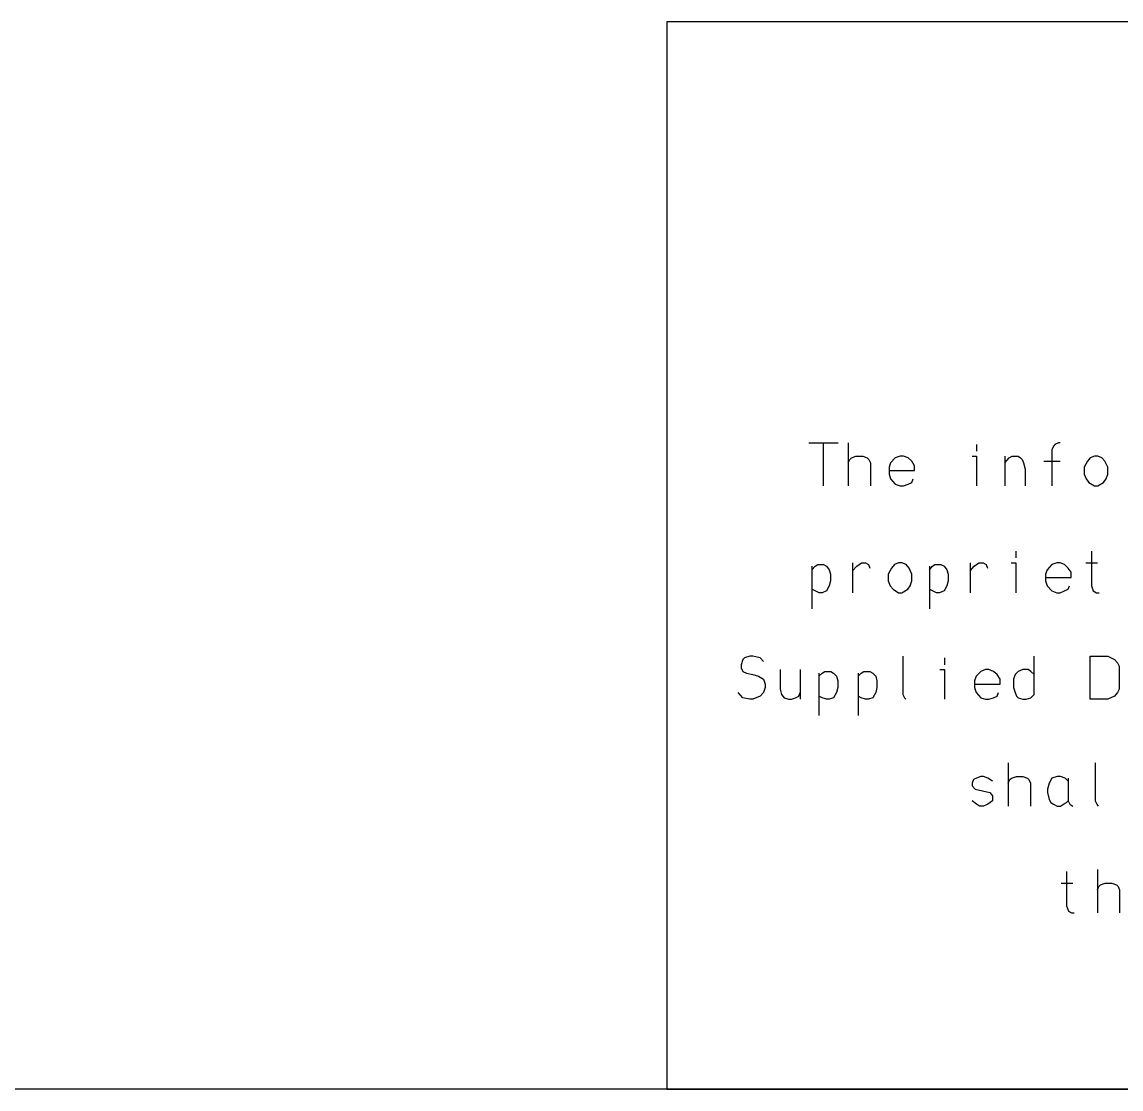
# Model space of a CAD drawing. Extents: x 0 to 1186, y 36 to 805.
# Drawn here: x 643.9 to 728.7, y 62.2 to 144.6 of the extents above; entities that cross this region are included whole.
import ezdxf

# ---------------------------------------------------------------- set-up
doc = ezdxf.new("R2010")
doc.units = 0
doc.layers.add('1', color=1, linetype='CONTINUOUS')

msp = doc.modelspace()

# ---------------------------------------------------------------- linework, layer by layer
at = {"layer": '1'}
for p, q in [((863.9, 144.6), (693.68, 144.6)), ((693.68, 144.6), (693.68, 62.25)), ((704.65, 112.13), (706.9, 112.13)), ((705.78, 108.8), (705.78, 112.13)), ((707.68, 112.13), (707.68, 108.8)), ((717.58, 112), (717.58, 111.48)), ((723.63, 112), (723.53, 111.88)), ((723.9, 112.13), (723.63, 112)), ((724.03, 112.13), (723.9, 112.13)), ((707.93, 110.95), (708.28, 111.1)), ((708.28, 111.1), (708.8, 111.1)), ((708.8, 111.1), (709.15, 110.95)), ((711.7, 111.1), (711.3, 110.95)), ((711.95, 111.1), (711.7, 111.1)), ((712.3, 110.95), (711.95, 111.1)), ((717.23, 111.1), (717.58, 111.1)), ((717.58, 111.1), (717.58, 108.8)), ((719.75, 111.1), (719.75, 108.8)), ((720.1, 110.95), (720.33, 111.1)), ((720.33, 111.1), (720.78, 111.1)), ((720.78, 111.1), (720.98, 110.95)), ((723.53, 111.88), (723.4, 111.6)), ((723.4, 111.6), (723.4, 108.8)), ((726.68, 111.1), (726.35, 110.95)), ((726.93, 111.1), (726.68, 111.1)), ((727.25, 110.95), (726.93, 111.1)), ((707.68, 110.58), (707.8, 110.83)), ((707.8, 110.83), (707.93, 110.95)), ((709.15, 110.95), (709.28, 110.83)), ((709.28, 110.83), (709.4, 110.58)), ((709.4, 110.58), (709.4, 108.8)), ((710.95, 110.58), (710.83, 110.23)), ((710.83, 110.23), (710.83, 109.7)), ((711.3, 110.95), (710.95, 110.58)), ((712.58, 110.7), (712.3, 110.95)), ((712.8, 110.35), (712.58, 110.7)), ((712.8, 109.98), (712.8, 110.35)), ((719.75, 110.58), (720.1, 110.95)), ((720.98, 110.95), (721.1, 110.83)), ((721.1, 110.83), (721.2, 110.58)), ((721.2, 110.58), (721.33, 110.1)), ((722.78, 110.7), (724.03, 110.7)), ((726.13, 110.7), (725.88, 110.23)), ((725.88, 110.23), (725.88, 109.7)), ((726.35, 110.95), (726.13, 110.7)), ((727.48, 110.7), (727.25, 110.95)), ((727.7, 110.23), (727.48, 110.7)), ((727.7, 109.7), (727.7, 110.23)), ((710.83, 109.98), (712.8, 109.98)), ((710.83, 109.7), (710.95, 109.33)), ((721.33, 110.1), (721.33, 108.8)), ((725.88, 109.7), (726.03, 109.33)), ((727.58, 109.33), (727.7, 109.7)), ((710.95, 109.33), (711.3, 108.93)), ((711.3, 108.93), (711.7, 108.8)), ((711.7, 108.8), (711.95, 108.8)), ((711.95, 108.8), (712.3, 108.93)), ((712.3, 108.93), (712.58, 109.05)), ((712.58, 109.05), (712.68, 109.33)), ((726.03, 109.33), (726.25, 109.05)), ((726.25, 109.05), (726.68, 108.8)), ((726.68, 108.8), (726.93, 108.8)), ((726.93, 108.8), (727.38, 109.05)), ((727.38, 109.05), (727.58, 109.33)), ((720.6, 103.75), (720.6, 103.25)), ((726.45, 103.75), (726.45, 101.08)), ((704.88, 102.6), (704.88, 99.3)), ((704.88, 102.33), (705.12, 102.6)), ((705.12, 102.6), (705.33, 102.73)), ((705.33, 102.73), (705.78, 102.73)), ((705.78, 102.73), (706, 102.6)), ((706, 102.6), (706.22, 102.33)), ((708, 102.85), (708, 100.55)), ((708, 102.25), (708.35, 102.6)), ((708.35, 102.6), (708.7, 102.85)), ((708.7, 102.85), (709.02, 102.85)), ((709.02, 102.85), (709.25, 102.73)), ((709.25, 102.73), (709.35, 102.45)), ((711.25, 102.73), (711.02, 102.45)), ((711.57, 102.85), (711.25, 102.73)), ((711.82, 102.85), (711.57, 102.85)), ((712.15, 102.73), (711.82, 102.85)), ((712.37, 102.45), (712.15, 102.73)), ((713.95, 102.6), (713.95, 99.3)), ((713.95, 102.33), (714.17, 102.6)), ((714.17, 102.6), (714.37, 102.73)), ((714.37, 102.73), (714.82, 102.73)), ((714.82, 102.73), (715.07, 102.6)), ((715.07, 102.6), (715.3, 102.33)), ((717.08, 102.85), (717.08, 100.55)), ((717.08, 102.25), (717.4, 102.6)), ((717.4, 102.6), (717.75, 102.85)), ((717.75, 102.85), (718.08, 102.85)), ((718.08, 102.85), (718.33, 102.73)), ((718.33, 102.73), (718.42, 102.45)), ((720.25, 102.85), (720.6, 102.85)), ((720.6, 102.85), (720.6, 100.55)), ((723.4, 102.73), (723.02, 102.33)), ((723.77, 102.85), (723.4, 102.73)), ((724.02, 102.85), (723.77, 102.85)), ((724.37, 102.73), (724.02, 102.85)), ((724.65, 102.45), (724.37, 102.73)), ((726.02, 102.85), (726.92, 102.85)), ((706.22, 102.33), (706.32, 101.98)), ((706.32, 101.98), (706.32, 101.48)), ((711.02, 102.45), (710.77, 101.98)), ((710.77, 101.98), (710.77, 101.48)), ((712.6, 101.98), (712.37, 102.45)), ((712.6, 101.48), (712.6, 101.98)), ((715.3, 102.33), (715.4, 101.98)), ((715.4, 101.98), (715.4, 101.48)), ((723.02, 102.33), (722.9, 101.98)), ((722.9, 101.98), (722.9, 101.48)), ((724.87, 102.13), (724.65, 102.45)), ((724.87, 101.73), (724.87, 102.13)), ((706.22, 101.08), (706, 100.7)), ((706.32, 101.48), (706.22, 101.08)), ((710.77, 101.48), (710.92, 101.08)), ((710.92, 101.08), (711.15, 100.83)), ((712.27, 100.83), (712.47, 101.08)), ((712.47, 101.08), (712.6, 101.48)), ((715.3, 101.08), (715.07, 100.7)), ((715.4, 101.48), (715.3, 101.08)), ((722.9, 101.73), (724.87, 101.73)), ((722.9, 101.48), (723.02, 101.08)), ((723.02, 101.08), (723.4, 100.7)), ((724.65, 100.83), (724.75, 101.08)), ((726.45, 101.08), (726.58, 100.7)), ((705.12, 100.7), (704.88, 100.83)), ((705.45, 100.55), (705.12, 100.7)), ((705.67, 100.55), (705.45, 100.55)), ((706, 100.7), (705.67, 100.55)), ((711.15, 100.83), (711.57, 100.55)), ((711.57, 100.55), (711.82, 100.55)), ((711.82, 100.55), (712.27, 100.83)), ((714.17, 100.7), (713.95, 100.83)), ((714.5, 100.55), (714.17, 100.7)), ((714.72, 100.55), (714.5, 100.55)), ((715.07, 100.7), (714.72, 100.55)), ((723.4, 100.7), (723.77, 100.55)), ((723.77, 100.55), (724.02, 100.55)), ((724.02, 100.55), (724.37, 100.7)), ((724.37, 100.7), (724.65, 100.83)), ((726.58, 100.7), (726.83, 100.55)), ((726.83, 100.55), (727.03, 100.55)), ((699.55, 95.4), (699.43, 95)), ((699.43, 95), (699.43, 94.75)), ((699.68, 95.53), (699.55, 95.4)), ((700.08, 95.65), (699.68, 95.53)), ((700.33, 95.65), (700.08, 95.65)), ((700.88, 95.53), (700.33, 95.65)), ((701.15, 95.25), (700.88, 95.53)), ((711.9, 95.65), (711.9, 92.7)), ((715.1, 95.53), (715.1, 95)), ((722.02, 92.7), (722.02, 95.65)), ((726.35, 92.33), (726.35, 95.65)), ((726.35, 95.65), (727.72, 95.65)), ((727.72, 95.65), (728.22, 95.4)), ((728.22, 95.4), (728.45, 95.13)), ((728.45, 95.13), (728.57, 94.88)), ((699.43, 94.75), (699.55, 94.48)), ((699.55, 94.48), (699.83, 94.35)), ((699.83, 94.35), (700.33, 94.23)), ((700.33, 94.23), (700.75, 94.1)), ((702.43, 94.63), (702.43, 93.1)), ((703.97, 94.63), (703.97, 92.33)), ((705.42, 94.35), (705.42, 91.08)), ((705.42, 94.1), (705.67, 94.35)), ((705.67, 94.35), (705.88, 94.48)), ((705.88, 94.48), (706.33, 94.48)), ((706.33, 94.48), (706.55, 94.35)), ((706.55, 94.35), (706.77, 94.1)), ((708.45, 94.35), (708.45, 91.08)), ((708.45, 94.1), (708.67, 94.35)), ((708.67, 94.35), (708.88, 94.48)), ((708.88, 94.48), (709.35, 94.48)), ((709.35, 94.48), (709.57, 94.35)), ((709.57, 94.35), (709.8, 94.1)), ((714.75, 94.63), (715.1, 94.63)), ((715.1, 94.63), (715.1, 92.33)), ((717.9, 94.48), (717.55, 94.1)), ((718.27, 94.63), (717.9, 94.48)), ((718.52, 94.63), (718.27, 94.63)), ((718.9, 94.48), (718.52, 94.63)), ((719.17, 94.23), (718.9, 94.48)), ((719.4, 93.88), (719.17, 94.23)), ((720.55, 94.23), (720.42, 93.88)), ((720.8, 94.48), (720.55, 94.23)), ((721.15, 94.63), (720.8, 94.48)), ((721.55, 94.63), (721.15, 94.63)), ((721.77, 94.48), (721.55, 94.63)), ((722.02, 94.23), (721.77, 94.48)), ((728.57, 94.88), (728.57, 93.1)), ((700.75, 94.1), (701.15, 93.88)), ((701.15, 93.88), (701.28, 93.5)), ((701.28, 93.5), (701.28, 93.23)), ((706.77, 94.1), (706.87, 93.75)), ((706.87, 93.75), (706.87, 93.23)), ((709.8, 94.1), (709.9, 93.75)), ((709.9, 93.75), (709.9, 93.23)), ((717.55, 94.1), (717.42, 93.75)), ((717.42, 93.75), (717.42, 93.23)), ((717.42, 93.5), (719.4, 93.5)), ((719.4, 93.5), (719.4, 93.88)), ((720.42, 93.88), (720.42, 93.23)), ((699.55, 92.45), (699.18, 92.85)), ((700.08, 92.33), (699.55, 92.45)), ((700.88, 92.58), (700.33, 92.33)), ((701.15, 92.85), (700.88, 92.58)), ((701.28, 93.23), (701.15, 92.85)), ((702.43, 93.1), (702.53, 92.7)), ((702.53, 92.7), (702.75, 92.45)), ((702.75, 92.45), (703.08, 92.33)), ((703.3, 92.33), (703.62, 92.45)), ((703.62, 92.45), (703.88, 92.58)), ((703.88, 92.58), (703.97, 92.85)), ((705.67, 92.45), (705.42, 92.58)), ((706, 92.33), (705.67, 92.45)), ((706.55, 92.45), (706.22, 92.33)), ((706.77, 92.85), (706.55, 92.45)), ((706.87, 93.23), (706.77, 92.85)), ((708.67, 92.45), (708.45, 92.58)), ((709.02, 92.33), (708.67, 92.45)), ((709.57, 92.45), (709.25, 92.33)), ((709.8, 92.85), (709.57, 92.45)), ((709.9, 93.23), (709.8, 92.85)), ((711.9, 92.7), (712.03, 92.45)), ((712.03, 92.45), (712.12, 92.33)), ((717.42, 93.23), (717.55, 92.85)), ((717.55, 92.85), (717.9, 92.45)), ((717.9, 92.45), (718.27, 92.33)), ((718.52, 92.33), (718.9, 92.45)), ((718.9, 92.45), (719.17, 92.58)), ((719.17, 92.58), (719.27, 92.85)), ((720.42, 93.23), (720.55, 92.85)), ((720.55, 92.85), (720.65, 92.58)), ((720.65, 92.58), (720.8, 92.45)), ((720.8, 92.45), (721.15, 92.33)), ((721.42, 92.33), (721.77, 92.45)), ((721.77, 92.45), (722.02, 92.7)), ((728.22, 92.58), (727.72, 92.33)), ((728.45, 92.85), (728.22, 92.58)), ((728.57, 93.1), (728.45, 92.85)), ((700.33, 92.33), (700.08, 92.33)), ((703.08, 92.33), (703.3, 92.33)), ((706.22, 92.33), (706, 92.33)), ((709.25, 92.33), (709.02, 92.33)), ((718.27, 92.33), (718.52, 92.33)), ((721.15, 92.33), (721.42, 92.33)), ((727.72, 92.33), (726.35, 92.33)), ((720.02, 87.43), (720.02, 84.08)), ((726.72, 87.43), (726.72, 84.48)), ((717.35, 86.13), (717.25, 85.85)), ((717.25, 85.85), (717.25, 85.65)), ((717.25, 85.65), (717.47, 85.38)), ((717.57, 86.25), (717.35, 86.13)), ((717.9, 86.38), (717.57, 86.25)), ((718.12, 86.38), (717.9, 86.38)), ((718.45, 86.25), (718.12, 86.38)), ((718.8, 86), (718.45, 86.25)), ((720.02, 85.85), (720.15, 86.13)), ((720.15, 86.13), (720.27, 86.25)), ((720.27, 86.25), (720.65, 86.38)), ((720.65, 86.38), (721.15, 86.38)), ((721.15, 86.38), (721.5, 86.25)), ((721.5, 86.25), (721.62, 86.13)), ((721.62, 86.13), (721.75, 85.85)), ((721.75, 85.85), (721.75, 84.08)), ((723.17, 85.85), (723.05, 85.38)), ((723.4, 86.25), (723.17, 85.85)), ((723.8, 86.38), (723.4, 86.25)), ((724.05, 86.38), (723.8, 86.38)), ((724.42, 86.25), (724.05, 86.38)), ((724.65, 86), (724.42, 86.25)), ((724.65, 86.25), (724.65, 84.48)), ((717.47, 85.38), (718.6, 85.13)), ((718.6, 85.13), (718.8, 84.88)), ((718.8, 84.88), (718.8, 84.48)), ((723.05, 85.38), (723.05, 85.13)), ((723.05, 85.13), (723.17, 84.6)), ((717.57, 84.23), (717.25, 84.48)), ((717.8, 84.08), (717.57, 84.23)), ((718.12, 84.08), (717.8, 84.08)), ((718.45, 84.23), (718.12, 84.08)), ((718.8, 84.48), (718.45, 84.23)), ((723.17, 84.6), (723.3, 84.35)), ((723.3, 84.35), (723.52, 84.23)), ((723.52, 84.23), (723.8, 84.08)), ((723.8, 84.08), (724.05, 84.08)), ((724.05, 84.08), (724.3, 84.23)), ((724.3, 84.23), (724.52, 84.35)), ((724.52, 84.35), (724.65, 84.48)), ((724.65, 84.48), (724.77, 84.23)), ((724.77, 84.23), (725.02, 84.08)), ((726.72, 84.48), (726.85, 84.23)), ((726.85, 84.23), (726.95, 84.08)), ((724.52, 79.05), (724.52, 76.38)), ((726.9, 79.18), (726.9, 75.85)), ((724.1, 78.15), (725, 78.15)), ((727.02, 77.88), (727.15, 78)), ((727.15, 78), (727.5, 78.15)), ((727.5, 78.15), (728.02, 78.15)), ((728.02, 78.15), (728.37, 78)), ((728.37, 78), (728.5, 77.88)), ((726.9, 77.63), (727.02, 77.88)), ((728.5, 77.88), (728.62, 77.63)), ((728.62, 77.63), (728.62, 75.85)), ((724.52, 76.38), (724.67, 75.98)), ((724.67, 75.98), (724.9, 75.85)), ((724.9, 75.85), (725.1, 75.85)), ((1160.43, 62.25), (26.5, 62.25)), ((693.68, 62.25), (863.9, 62.25))]:
    msp.add_line(p, q, dxfattribs=at)

doc.saveas('drawing.dxf')
